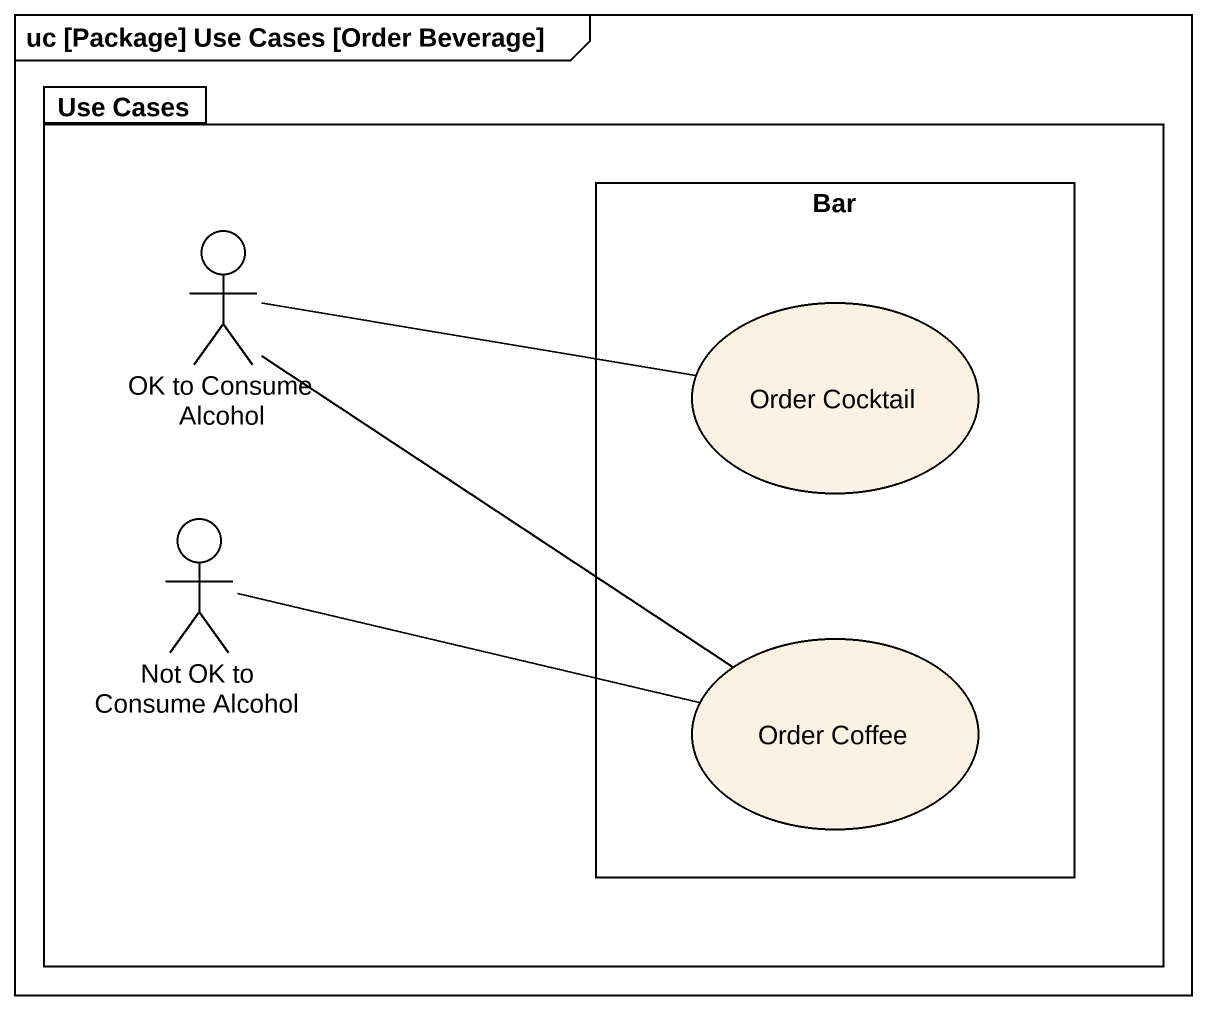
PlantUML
@startuml
mainframe uc [Package] Use Cases [Order Beverage]
package "Use Cases" as Use_Cases {
  rectangle Bar {
    usecase "Order Cocktail" as Order_Cocktail
    usecase "Order Coffee" as Order_Coffee
  }
  actor "OK to Consume Alcohol" as OK_to_Consume_Alcohol
  actor "Not OK to Consume Alcohol" as Not_OK_to_Consume_Alcohol
}
OK_to_Consume_Alcohol -right- Order_Cocktail
OK_to_Consume_Alcohol -- Order_Coffee
Not_OK_to_Consume_Alcohol -right- Order_Coffee
@enduml
